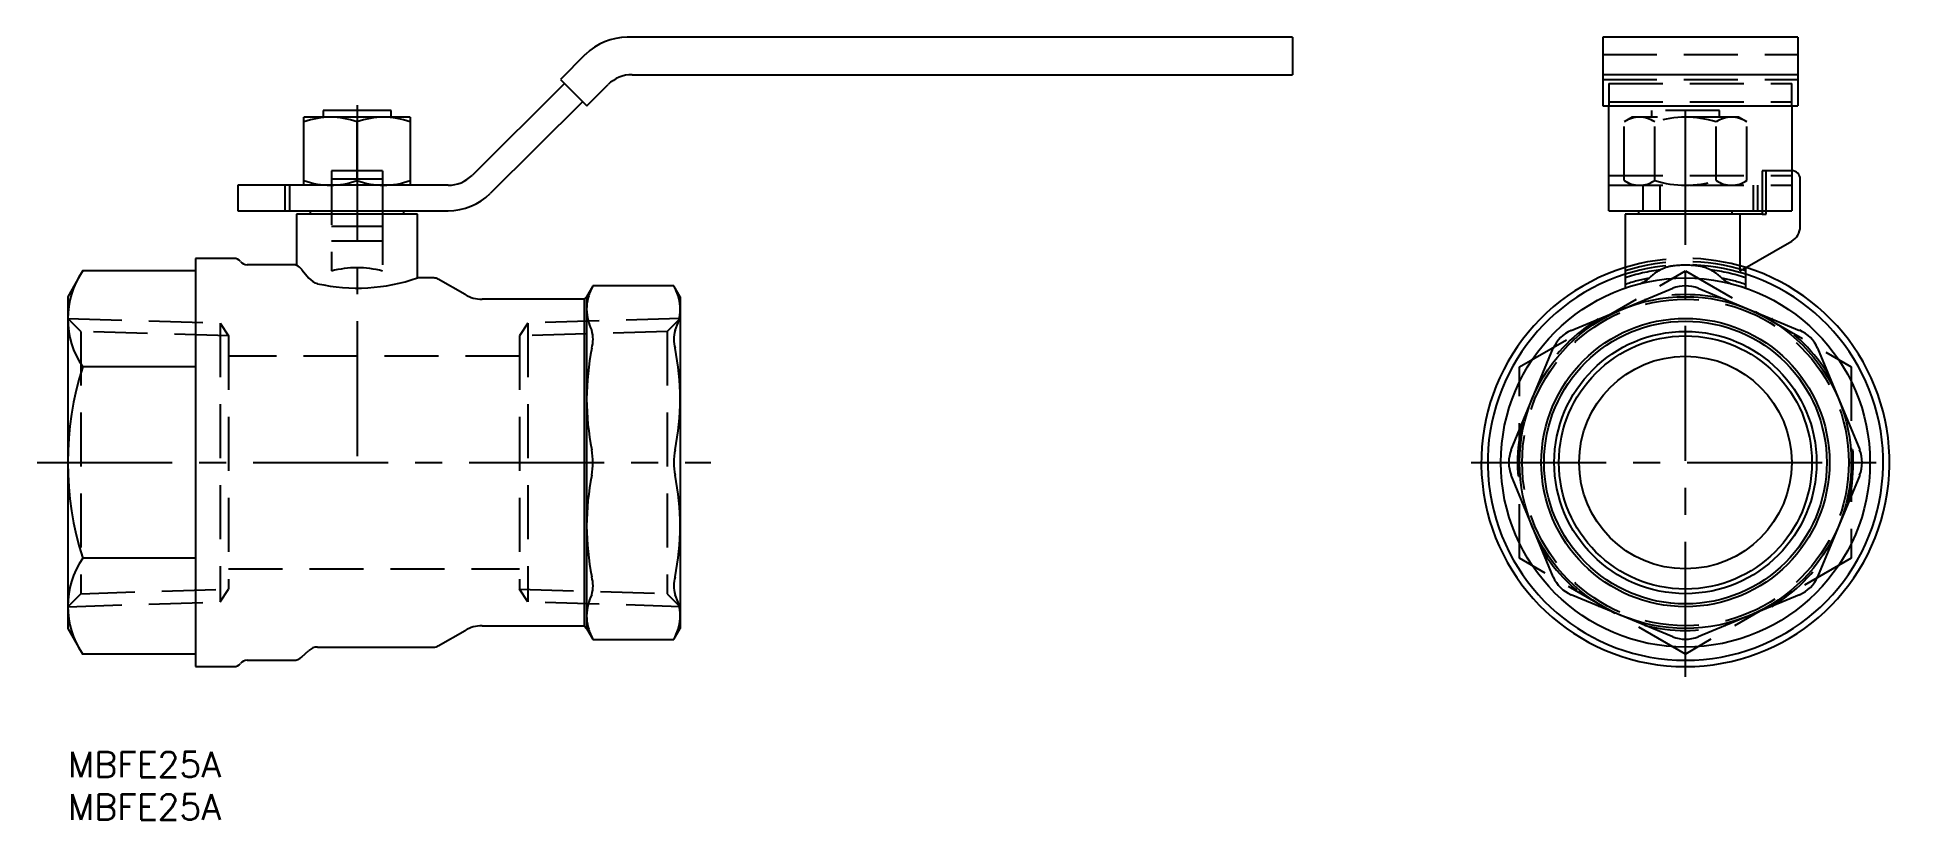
# Model space of a CAD drawing. Extents: x -4 to 215, y -8 to 84.
import ezdxf

# ---------------------------------------------------------------- set-up
doc = ezdxf.new("R2010")
doc.units = 0
doc.header["$LTSCALE"] = 0.5
doc.linetypes.add('CENTER', pattern=[50.8, 31.75, -6.35, 6.35, -6.35])
doc.linetypes.add('DASHED', pattern=[19.05, 12.7, -6.35])
for name, color, linetype in [('MSM_CENTER', 1, 'CENTER'), ('MSM_CONTINUOUS', 7, 'CONTINUOUS'), ('MSM_DASHED', 4, 'DASHED'), ('MSM_NARROW', 5, 'CONTINUOUS'), ('MSM_PART_NUMBER', 7, 'CONTINUOUS')]:
    doc.layers.add(name, color=color, linetype=linetype)
doc.styles.get("Standard").update_dxf_attribs({"font": 'txt.shx', "height": 3, "bigfont": 'bigfont.shx'})

msp = doc.modelspace()

# ---------------------------------------------------------------- linework, layer by layer
at = {"layer": 'MSM_CENTER'}
for p, q in [((34, 76.01), (34, 32.54)), ((190.2, 8.8), (190.2, 76.01)), ((-3.6, 34), (75.6, 34)), ((165, 34), (215.4, 34))]:
    msp.add_line(p, q, dxfattribs=at)
at = {"layer": 'MSM_CONTINUOUS'}
for p, q in [((144, 84), (65.78, 84)), ((144, 84), (144, 79.6)), ((203.4, 84), (180.5, 84)), ((180.5, 84), (180.5, 75.93)), ((203.4, 84), (203.4, 75.93)), ((60.84, 81.97), (57.91, 79.05)), ((57.91, 79.05), (61.01, 75.93)), ((66.35, 79.6), (144, 79.6)), ((203.4, 79.6), (180.5, 79.6)), ((58.4, 78.55), (47.53, 67.76)), ((61.01, 75.93), (63.54, 78.44)), ((40.25, 74.6), (27.75, 74.6)), ((27.75, 66.6), (27.75, 74.6)), ((30, 75.4), (30, 74.6)), ((38, 75.4), (30, 75.4)), ((38, 74.6), (38, 75.4)), ((40.25, 74.6), (40.25, 66.6)), ((60.51, 76.42), (49.65, 65.63)), ((180.5, 75.93), (203.4, 75.93)), ((181.2, 63.6), (181.2, 75.93)), ((202.7, 75.93), (202.7, 63.6)), ((34, 67.16), (34, 74.04)), ((44.71, 66.6), (20, 66.6)), ((20, 66.6), (20, 63.6)), ((203.7, 61.75), (203.7, 67.3)), ((20, 63.6), (44.71, 63.6)), ((28.5, 63.6), (28.5, 63.2)), ((39.5, 63.2), (39.5, 63.6)), ((181.2, 63.6), (202.7, 63.6)), ((184.7, 63.6), (184.7, 63.2)), ((195.7, 63.2), (195.7, 63.6)), ((199.21, 63.6), (199.21, 63.2)), ((26.9, 63.2), (26.9, 57.2)), ((41.1, 63.2), (26.9, 63.2)), ((41.1, 55.69), (41.1, 63.2)), ((199.21, 63.2), (183.1, 63.2)), ((183.1, 63.2), (183.1, 54.51)), ((196.64, 56.52), (196.64, 63.2)), ((196.64, 56.52), (202.7, 60.02)), ((19.52, 58), (15, 58)), ((15, 58), (15, 10)), ((26.51, 57.25), (21.08, 57.25)), ((1.74, 56.52), (0, 53.5)), ((15, 56.52), (1.74, 56.52)), ((27.53, 56.66), (28.34, 55.68)), ((43.03, 55.7), (41.08, 55.7)), ((46.7, 53.74), (43.53, 55.57)), ((61.74, 54.79), (61, 53.5)), ((61.74, 54.79), (61.6, 54.49)), ((71.26, 54.79), (61.74, 54.79)), ((71.4, 54.49), (71.26, 54.79)), ((72, 53.5), (71.26, 54.79)), ((197.3, 54.51), (197.3, 56.9)), ((0, 53.5), (0, 14.5)), ((60.7, 53.2), (48.7, 53.2)), ((61, 53.5), (60.7, 53.2)), ((60.7, 53.2), (60.7, 14.8)), ((61, 53.5), (61, 14.5)), ((72, 53.5), (72, 14.5)), ((176.77, 49.54), (188.71, 54.49)), ((191.69, 54.49), (203.63, 49.54)), ((169.71, 35.49), (174.66, 47.43)), ((205.74, 47.43), (210.69, 35.49)), ((15, 45.26), (1.74, 45.26)), ((174.66, 20.57), (169.71, 32.51)), ((210.69, 32.51), (205.74, 20.57)), ((15, 22.74), (1.74, 22.74)), ((188.71, 13.51), (176.77, 18.46)), ((203.63, 18.46), (191.69, 13.51)), ((0, 14.5), (1.74, 11.48)), ((43.53, 12.43), (46.7, 14.26)), ((48.7, 14.8), (60.7, 14.8)), ((60.7, 14.8), (61, 14.5)), ((61, 14.5), (61.74, 13.21)), ((61.6, 13.51), (61.74, 13.21)), ((61.74, 13.21), (71.26, 13.21)), ((71.26, 13.21), (72, 14.5)), ((71.26, 13.21), (71.4, 13.51)), ((15, 11.48), (1.74, 11.48)), ((27.53, 11.15), (28.34, 11.9)), ((29.36, 12.3), (43.03, 12.3)), ((15, 10), (19.52, 10)), ((21.08, 10.75), (26.51, 10.75))]:
    msp.add_line(p, q, dxfattribs=at)
for radius in [21.7, 19.5, 16.95, 15.42, 14.88, 12.5]:
    msp.add_circle((190.2, 34), radius, dxfattribs=at)
for centre, radius, start, end in [((65.78, 77), 7, 90, 134.8), ((66.35, 75.6), 4, 90, 134.8), ((30.88, 65.57), 9.03, 69.7438, 110.2562), ((37.12, 65.57), 9.03, 69.7438, 110.2562), ((202.7, 67.3), 1, 0, 90), ((30.88, 75.63), 9.03, 249.7438, 290.2562), ((37.12, 75.63), 9.03, 249.7438, 290.2562), ((44.71, 70.6), 4, 270, 314.8), ((44.71, 70.6), 7, 270, 314.8), ((201.7, 61.75), 2, 300, 0), ((19.52, 57), 1, 38.6822, 90), ((21.08, 58.25), 1, 218.6822, 270), ((26.51, 55.75), 1.5, 74.8737, 90), ((25.63, 55.07), 2.48, 39.9269, 59.2231), ((9.97, 50.89), 9.97, 145.6158, 214.3842), ((29.93, 57.03), 2.08, 220.268, 254.145), ((34.04, 75.97), 21.46, 257.3878, 289.1958), ((43.03, 54.7), 1, 60, 90), ((190.2, 34), 24, 107.2075, 72.7177), ((190.2, 34), 23.25, 107.7808, 72.2192), ((190.2, 50.73), 4.04, 68.3218, 111.6782), ((48.7, 57.2), 4, 240, 270), ((66.89, 51.89), 5.9, 153.8525, 178.7816), ((66.11, 51.89), 5.9, 1.2184, 26.1475), ((66.78, 52.11), 5.78, 180.9712, 206.3947), ((66.22, 52.11), 5.78, 333.6053, 359.0288), ((57.87, 48.49), 3.88, 344.2091, 15.7909), ((75.13, 48.49), 3.88, 164.2091, 195.7909), ((178.37, 45.83), 4.04, 113.3346, 156.6654), ((202.05, 45.85), 4.02, 23.228, 66.772), ((93.05, 41.25), 32.05, 168.8706, 179.6125), ((39.95, 41.25), 32.05, 0.3875, 11.1294), ((37.26, 34), 37.26, 162.412, 197.588), ((92.08, 41.58), 31.08, 180.2196, 191.2973), ((40.92, 41.58), 31.08, 348.7027, 359.7804), ((53.41, 34), 8.33, 349.6748, 10.3252), ((79.59, 34), 8.33, 169.6748, 190.3252), ((173.47, 34), 4.04, 158.3218, 201.6782), ((206.93, 34), 4.04, 338.3218, 21.6782), ((92.08, 26.42), 31.08, 168.7027, 179.7804), ((40.92, 26.42), 31.08, 0.2196, 11.2973), ((93.05, 26.75), 32.05, 180.3875, 191.1294), ((39.95, 26.75), 32.05, 348.8706, 359.6125), ((9.97, 17.11), 9.97, 145.6158, 214.3842), ((57.87, 19.51), 3.88, 344.2091, 15.7909), ((75.13, 19.51), 3.88, 164.2091, 195.7909), ((178.34, 22.14), 4.01, 203.1413, 246.8587), ((202.03, 22.17), 4.04, 293.3255, 336.6745), ((66.78, 15.89), 5.78, 153.6053, 179.0288), ((66.22, 15.89), 5.78, 0.9712, 26.3947), ((66.89, 16.11), 5.9, 181.2184, 206.1475), ((66.11, 16.11), 5.9, 333.8525, 358.7816), ((48.7, 10.8), 4, 90, 120), ((190.2, 17.27), 4.04, 248.3218, 291.6782), ((26.51, 12.25), 1.5, 270, 312.9), ((29.36, 10.8), 1.5, 90, 132.9), ((43.03, 13.3), 1, 270, 300), ((19.52, 11), 1, 270, 321.3178), ((21.08, 9.75), 1, 90, 141.3178)]:
    msp.add_arc(centre, radius, start, end, dxfattribs=at)
at = {"layer": 'MSM_DASHED'}
for p, q in [((180.5, 81.97), (203.4, 81.97)), ((180.5, 79.05), (203.4, 79.05)), ((181.2, 78.55), (202.7, 78.55)), ((181.2, 78.55), (181.2, 75.93)), ((202.7, 75.93), (202.7, 78.55)), ((181.2, 76.42), (202.7, 76.42)), ((183.95, 74.6), (182.98, 74.04)), ((196.45, 74.6), (183.95, 74.6)), ((194.2, 75.4), (186.2, 75.4)), ((186.2, 75.4), (186.2, 74.6)), ((194.2, 74.6), (194.2, 75.4)), ((197.42, 74.04), (196.45, 74.6)), ((182.98, 67.16), (182.98, 74.04)), ((186.59, 67.16), (186.59, 74.04)), ((193.81, 67.16), (193.81, 74.04)), ((197.42, 67.16), (197.42, 74.04)), ((31, 68.3), (31, 56.52)), ((37, 68.3), (31, 68.3)), ((37, 68.3), (37, 66.6)), ((202.7, 68.3), (199.21, 68.3)), ((199.21, 68.3), (199.21, 63.6)), ((199.7, 63.2), (199.7, 68.3)), ((25.5, 66.6), (25.5, 63.6)), ((26.05, 66.6), (26.05, 63.6)), ((37, 67.3), (31, 67.3)), ((37, 66.6), (37, 63.6)), ((181.2, 67.76), (202.7, 67.76)), ((181.2, 66.6), (202.7, 66.6)), ((182.98, 67.16), (183.95, 66.6)), ((185.2, 66.6), (185.2, 63.6)), ((187.2, 66.6), (187.2, 63.6)), ((196.45, 66.6), (197.42, 67.16)), ((198.15, 66.6), (198.15, 63.6)), ((198.7, 63.6), (198.7, 66.6)), ((37, 63.6), (37, 56.52)), ((37, 61.75), (31, 61.75)), ((199.21, 63.2), (199.7, 63.2)), ((37, 60.02), (31, 60.02)), ((170.7, 45.26), (190.2, 56.52)), ((190.2, 56.52), (209.7, 45.26)), ((197.3, 54.51), (196.8, 54.67)), ((1.53, 49.42), (0, 50.95)), ((0, 50.95), (17.9, 50.39)), ((17.9, 50.39), (17.9, 17.61)), ((17.9, 50.39), (18.9, 48.88)), ((54.1, 50.39), (53.1, 48.88)), ((72, 50.95), (54.1, 50.39)), ((54.1, 50.39), (54.1, 17.61)), ((72, 50.95), (70.47, 49.42)), ((18.9, 48.88), (1.53, 49.42)), ((1.53, 49.42), (1.53, 18.58)), ((18.9, 48.88), (18.9, 19.12)), ((70.47, 49.42), (53.1, 48.88)), ((53.1, 48.88), (53.1, 19.12)), ((70.47, 49.42), (70.47, 18.58)), ((53.1, 46.5), (18.9, 46.5)), ((170.7, 22.74), (170.7, 45.26)), ((209.7, 45.26), (209.7, 22.74)), ((190.2, 11.48), (170.7, 22.74)), ((209.7, 22.74), (190.2, 11.48)), ((18.9, 21.5), (53.1, 21.5)), ((0, 17.05), (1.53, 18.58)), ((0, 17.05), (17.9, 17.61)), ((1.53, 18.58), (18.9, 19.12)), ((17.9, 17.61), (18.9, 19.12)), ((53.1, 19.12), (70.47, 18.58)), ((54.1, 17.61), (53.1, 19.12)), ((72, 17.05), (54.1, 17.61)), ((70.47, 18.58), (72, 17.05))]:
    msp.add_line(p, q, dxfattribs=at)
msp.add_circle((190.2, 34), 19.2, dxfattribs=at)
for centre, radius, start, end in [((184.79, 71.41), 3.19, 55.6158, 124.3842), ((190.2, 62.66), 11.94, 72.412, 107.588), ((195.61, 71.41), 3.19, 55.6158, 124.3842), ((184.79, 69.79), 3.19, 235.6158, 304.3842), ((190.2, 78.54), 11.94, 252.412, 287.588), ((195.61, 69.79), 3.19, 235.6158, 304.3842), ((190.2, 34), 24, 72.7177, 107.2075), ((190.2, 34), 23.62, 72.5106, 107.4894), ((190.2, 34), 23.25, 72.2192, 107.7808), ((189.2, 52.93), 4.2, 95.7134, 117.3497), ((190.2, 45.84), 11.36, 82.8417, 97.1583), ((191.2, 52.93), 4.2, 62.6503, 84.2866), ((34, 44.99), 11.91, 75.4152, 104.5848), ((190.2, 34), 22.85, 97.3618, 108.1037), ((190.2, 34), 22.1, 101.1704, 108.7385), ((183.75, 58.05), 3.21, 289.6831, 312.5366), ((190.74, 50.43), 7.13, 119.1173, 132.567), ((190.2, 34), 22.85, 71.8963, 82.6382), ((189.66, 50.43), 7.13, 47.433, 60.8827), ((190.2, 34), 22.1, 71.2615, 78.8296), ((196.65, 58.05), 3.21, 227.4634, 250.3169), ((190.2, 34), 19.74, 76.256, 103.9896), ((190.2, 34), 19.74, 121.3574, 148.9966), ((190.2, 34), 19.74, 31.1683, 58.9574), ((190.2, 34), 19.74, 166.2162, 193.9736), ((190.2, 34), 19.74, 346.0067, 13.9037), ((190.2, 34), 19.74, 211.1029, 238.9143), ((190.2, 34), 19.74, 301.0055, 328.6536), ((190.2, 34), 19.74, 256.0354, 283.8111)]:
    msp.add_arc(centre, radius, start, end, dxfattribs=at)
at = {"layer": 'MSM_NARROW'}
msp.add_circle((190.2, 34), 16.62, dxfattribs=at)

# ---------------------------------------------------------------- texts
at = {"layer": 'MSM_PART_NUMBER'}
for p in [(0, -3), (0, -8)]:
    msp.add_text('MBFE25A', height=3, dxfattribs=at).set_placement(p)

doc.saveas('drawing.dxf')
